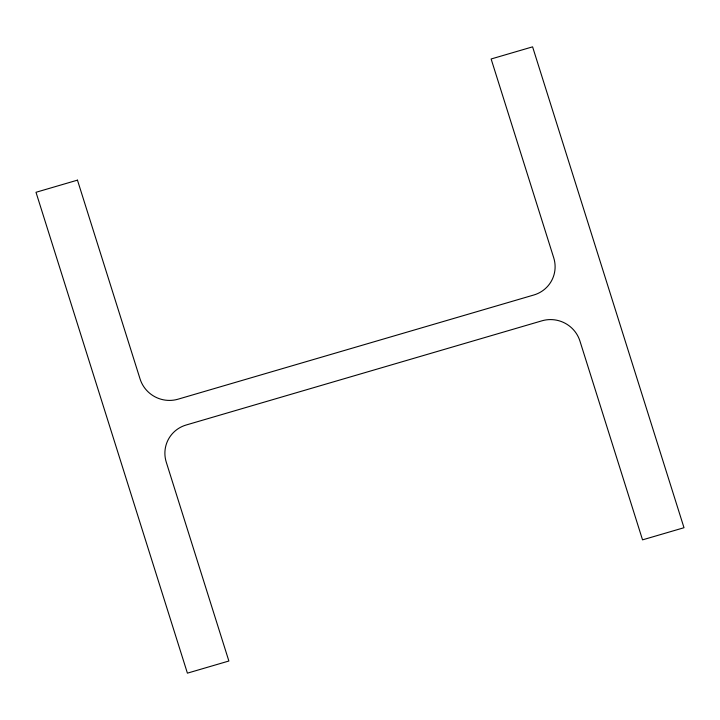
<?xml version="1.0" encoding="UTF-8"?>
<svg xmlns="http://www.w3.org/2000/svg" width="720" height="720" viewBox="0 0 720 720"><rect width="100%" height="100%" fill="white"/><g stroke="black" fill="none" stroke-linecap="round" stroke-linejoin="round"><path stroke-width="1.08" d="M77.463 180.144L36 192.285L187.407 673.155L228.87 661.014L166.266 462.159A30.411 29.799 24.6 0 1 186.156 425.007L541.971 320.805A30.411 29.799 24.6 0 1 579.924 341.01L642.537 539.856L684 527.715L532.593 46.845L491.13 58.986L553.734 257.841A30.411 29.799 24.6 0 1 533.844 294.993L178.029 399.195A30.411 29.799 24.6 0 1 140.076 378.99L77.463 180.144"/></g></svg>
